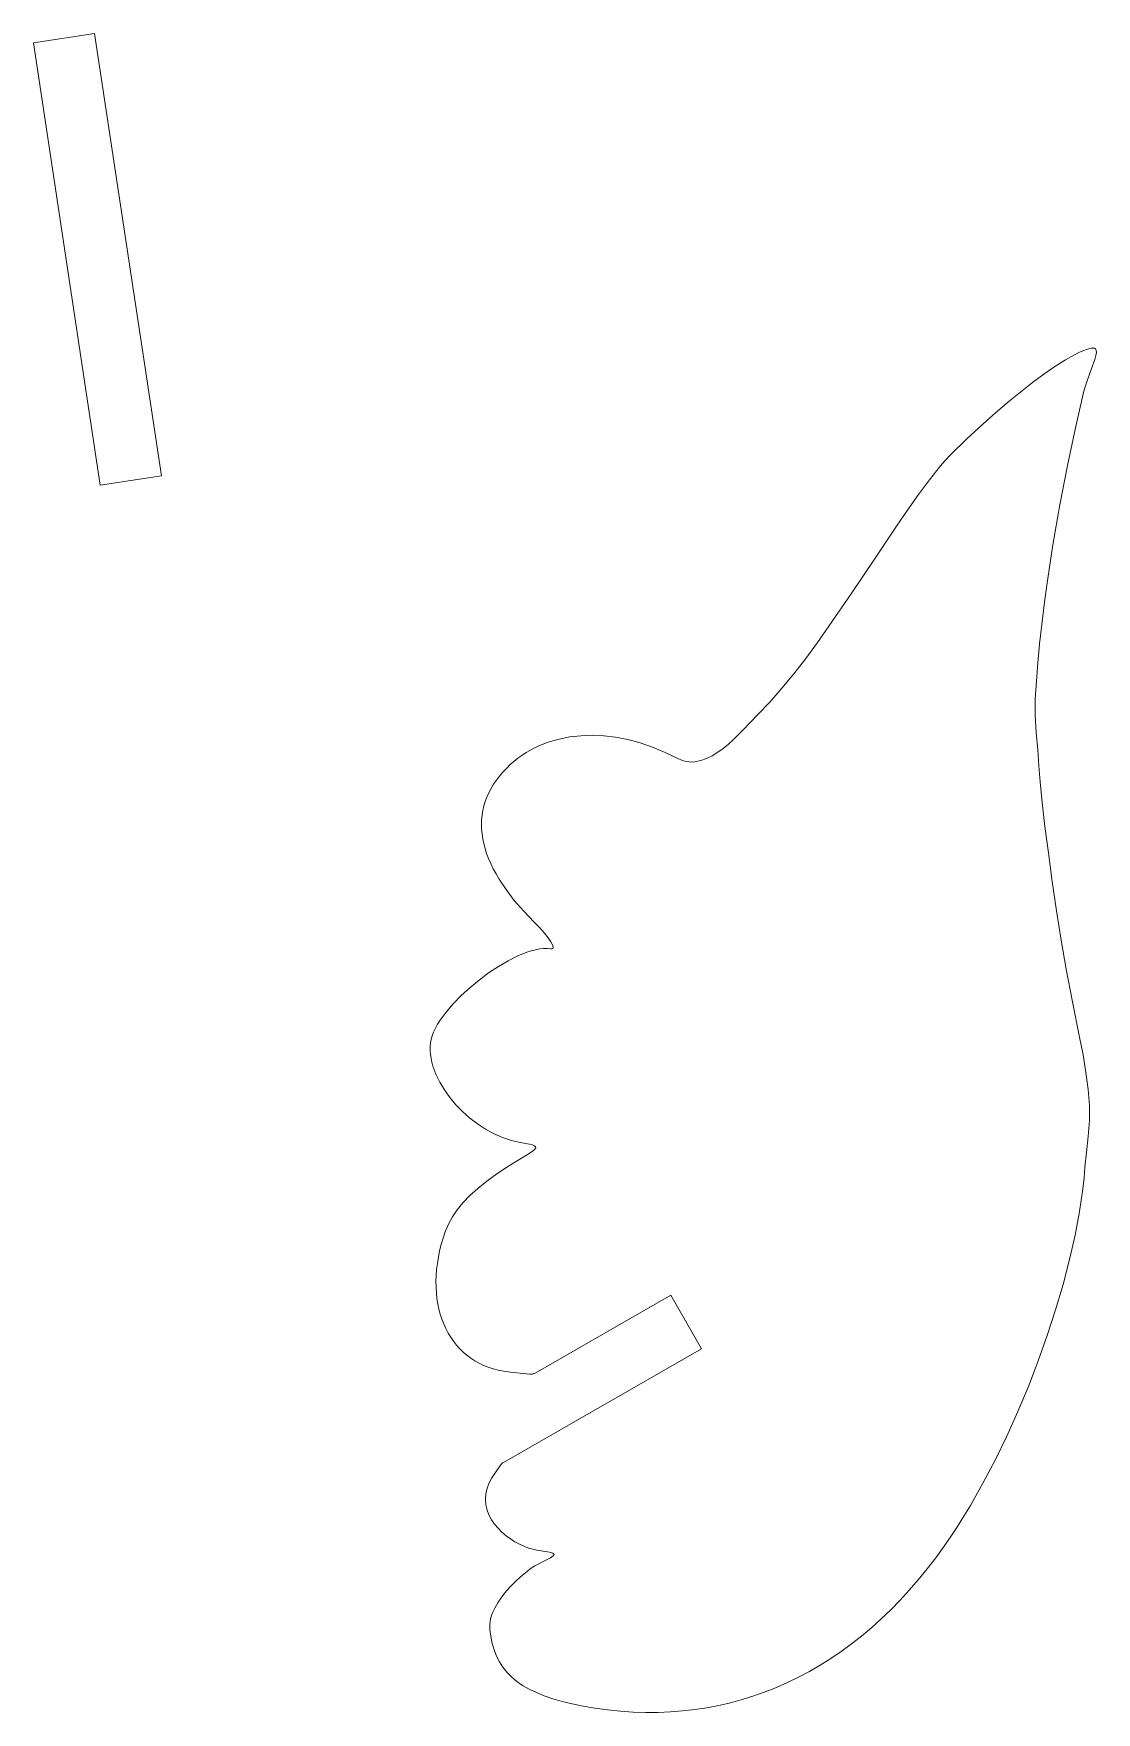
# Model space of a CAD drawing. Header units: millimetres. Extents: x -111 to 111, y -69 to 69.
# Drawn here: x -35.2 to -0.8, y -68.1 to -13.7 of the extents above; entities that cross this region are included whole.
import ezdxf

# ---------------------------------------------------------------- set-up
doc = ezdxf.new("R2010")
doc.units = ezdxf.units.MM
doc.header["$MEASUREMENT"] = 0

msp = doc.modelspace()

# ---------------------------------------------------------------- linework, layer by layer
at = {"lineweight": 5}
for points, knots in [([(-35.2067, -13.9521), (-35.2067, -13.9521), (-33.2291, -13.6537), (-33.2291, -13.6537), (-33.2291, -13.6537), (-33.2291, -13.6537), (-31.0656, -27.9882), (-31.0656, -27.9882), (-31.0656, -27.9882), (-31.0656, -27.9882), (-33.0432, -28.2866), (-33.0432, -28.2866), (-33.0432, -28.2866), (-33.0432, -28.2866), (-35.2067, -13.9521), (-35.2067, -13.9521)], [0, 0, 0, 0, 0.25, 0.25, 0.25, 0.25, 0.5, 0.5, 0.5, 0.5, 0.75, 0.75, 0.75, 0.75, 1, 1, 1, 1]), ([(-20.3539, -60.4491), (-20.3539, -60.4491), (-20.4409, -60.6156), (-20.4409, -60.6156), (-20.4409, -60.6156), (-20.4409, -60.6156), (-20.5045, -60.7881), (-20.5045, -60.7881), (-20.5045, -60.7881), (-20.5045, -60.7881), (-20.5451, -60.9686), (-20.5451, -60.9686), (-20.5451, -60.9686), (-20.5451, -60.9686), (-20.5597, -61.1507), (-20.5597, -61.1507), (-20.5597, -61.1507), (-20.5597, -61.1507), (-20.5466, -61.3263), (-20.5466, -61.3263), (-20.5466, -61.3263), (-20.5466, -61.3263), (-20.5082, -61.4948), (-20.5082, -61.4948), (-20.5082, -61.4948), (-20.5082, -61.4948), (-20.4473, -61.6556), (-20.4473, -61.6556), (-20.4473, -61.6556), (-20.4473, -61.6556), (-20.3663, -61.8083), (-20.3663, -61.8083), (-20.3663, -61.8083), (-20.3663, -61.8083), (-20.2679, -61.9523), (-20.2679, -61.9523), (-20.2679, -61.9523), (-20.2679, -61.9523), (-20.1546, -62.0871), (-20.1546, -62.0871), (-20.1546, -62.0871), (-20.1546, -62.0871), (-20.0291, -62.212), (-20.0291, -62.212), (-20.0291, -62.212), (-20.0291, -62.212), (-19.8938, -62.3267), (-19.8938, -62.3267), (-19.8938, -62.3267), (-19.8938, -62.3267), (-19.7514, -62.4304), (-19.7514, -62.4304), (-19.7514, -62.4304), (-19.7514, -62.4304), (-19.6045, -62.5228), (-19.6045, -62.5228), (-19.6045, -62.5228), (-19.6045, -62.5228), (-19.4556, -62.6032), (-19.4556, -62.6032), (-19.4556, -62.6032), (-19.4556, -62.6032), (-19.3073, -62.6711), (-19.3073, -62.6711), (-19.3073, -62.6711), (-19.3073, -62.6711), (-19.1622, -62.726), (-19.1622, -62.726), (-19.1622, -62.726), (-19.1622, -62.726), (-19.0229, -62.7674), (-19.0229, -62.7674), (-19.0229, -62.7674), (-19.0229, -62.7674), (-18.8919, -62.7946), (-18.8919, -62.7946), (-18.8919, -62.7946), (-18.8919, -62.7946), (-18.4838, -62.8658), (-18.4838, -62.8658), (-18.4838, -62.8658), (-18.4838, -62.8658), (-18.3793, -62.8979), (-18.3793, -62.8979), (-18.3793, -62.8979), (-18.3793, -62.8979), (-18.3515, -62.9152), (-18.3515, -62.9152), (-18.3515, -62.9152), (-18.3515, -62.9152), (-18.3399, -62.9343), (-18.3399, -62.9343), (-18.3399, -62.9343), (-18.3399, -62.9343), (-18.3443, -62.9558), (-18.3443, -62.9558), (-18.3443, -62.9558), (-18.3443, -62.9558), (-18.3647, -62.9802), (-18.3647, -62.9802), (-18.3647, -62.9802), (-18.3647, -62.9802), (-18.4528, -63.0406), (-18.4528, -63.0406), (-18.4528, -63.0406), (-18.4528, -63.0406), (-18.6034, -63.1204), (-18.6034, -63.1204), (-18.6034, -63.1204), (-18.6034, -63.1204), (-18.8155, -63.2248), (-18.8155, -63.2248), (-18.8155, -63.2248), (-18.8155, -63.2248), (-18.9564, -63.303), (-18.9564, -63.303), (-18.9564, -63.303), (-18.9564, -63.303), (-19.1091, -63.4049), (-19.1091, -63.4049), (-19.1091, -63.4049), (-19.1091, -63.4049), (-19.2686, -63.5259), (-19.2686, -63.5259), (-19.2686, -63.5259), (-19.2686, -63.5259), (-19.4302, -63.662), (-19.4302, -63.662), (-19.4302, -63.662), (-19.4302, -63.662), (-19.5889, -63.8087), (-19.5889, -63.8087), (-19.5889, -63.8087), (-19.5889, -63.8087), (-19.74, -63.9618), (-19.74, -63.9618), (-19.74, -63.9618), (-19.74, -63.9618), (-19.8785, -64.117), (-19.8785, -64.117), (-19.8785, -64.117), (-19.8785, -64.117), (-19.9996, -64.2701), (-19.9996, -64.2701), (-19.9996, -64.2701), (-19.9996, -64.2701), (-20.1483, -64.482), (-20.1483, -64.482), (-20.1483, -64.482), (-20.1483, -64.482), (-20.2629, -64.6714), (-20.2629, -64.6714), (-20.2629, -64.6714), (-20.2629, -64.6714), (-20.3453, -64.8468), (-20.3453, -64.8468), (-20.3453, -64.8468), (-20.3453, -64.8468), (-20.3972, -65.0169), (-20.3972, -65.0169), (-20.3972, -65.0169), (-20.3972, -65.0169), (-20.4208, -65.1906), (-20.4208, -65.1906), (-20.4208, -65.1906), (-20.4208, -65.1906), (-20.4178, -65.3765), (-20.4178, -65.3765), (-20.4178, -65.3765), (-20.4178, -65.3765), (-20.3902, -65.5833), (-20.3902, -65.5833), (-20.3902, -65.5833), (-20.3902, -65.5833), (-20.3399, -65.8198), (-20.3399, -65.8198), (-20.3399, -65.8198), (-20.3399, -65.8198), (-20.2797, -66.0309), (-20.2797, -66.0309), (-20.2797, -66.0309), (-20.2797, -66.0309), (-20.2028, -66.2294), (-20.2028, -66.2294), (-20.2028, -66.2294), (-20.2028, -66.2294), (-20.1087, -66.4156), (-20.1087, -66.4156), (-20.1087, -66.4156), (-20.1087, -66.4156), (-19.9966, -66.5901), (-19.9966, -66.5901), (-19.9966, -66.5901), (-19.9966, -66.5901), (-19.866, -66.7531), (-19.866, -66.7531), (-19.866, -66.7531), (-19.866, -66.7531), (-19.7162, -66.9051), (-19.7162, -66.9051), (-19.7162, -66.9051), (-19.7162, -66.9051), (-19.5466, -67.0465), (-19.5466, -67.0465), (-19.5466, -67.0465), (-19.5466, -67.0465), (-19.3564, -67.1777), (-19.3564, -67.1777), (-19.3564, -67.1777), (-19.3564, -67.1777), (-19.1451, -67.2992), (-19.1451, -67.2992), (-19.1451, -67.2992), (-19.1451, -67.2992), (-18.9119, -67.4114), (-18.9119, -67.4114), (-18.9119, -67.4114), (-18.9119, -67.4114), (-18.6562, -67.5145), (-18.6562, -67.5145), (-18.6562, -67.5145), (-18.6562, -67.5145), (-18.3774, -67.6092), (-18.3774, -67.6092), (-18.3774, -67.6092), (-18.3774, -67.6092), (-18.0749, -67.6957), (-18.0749, -67.6957), (-18.0749, -67.6957), (-18.0749, -67.6957), (-17.7479, -67.7746), (-17.7479, -67.7746), (-17.7479, -67.7746), (-17.7479, -67.7746), (-17.3958, -67.8461), (-17.3958, -67.8461), (-17.3958, -67.8461), (-17.3958, -67.8461), (-17.0179, -67.9107), (-17.0179, -67.9107), (-17.0179, -67.9107), (-17.0179, -67.9107), (-16.6021, -67.9688), (-16.6021, -67.9688), (-16.6021, -67.9688), (-16.6021, -67.9688), (-16.1891, -68.0119), (-16.1891, -68.0119), (-16.1891, -68.0119), (-16.1891, -68.0119), (-15.779, -68.0402), (-15.779, -68.0402), (-15.779, -68.0402), (-15.779, -68.0402), (-15.372, -68.0538), (-15.372, -68.0538), (-15.372, -68.0538), (-15.372, -68.0538), (-14.9682, -68.0527), (-14.9682, -68.0527), (-14.9682, -68.0527), (-14.9682, -68.0527), (-14.5677, -68.0369), (-14.5677, -68.0369), (-14.5677, -68.0369), (-14.5677, -68.0369), (-14.1706, -68.0065), (-14.1706, -68.0065), (-14.1706, -68.0065), (-14.1706, -68.0065), (-13.777, -67.9616), (-13.777, -67.9616), (-13.777, -67.9616), (-13.777, -67.9616), (-13.3871, -67.9022), (-13.3871, -67.9022), (-13.3871, -67.9022), (-13.3871, -67.9022), (-13.0009, -67.8284), (-13.0009, -67.8284), (-13.0009, -67.8284), (-13.0009, -67.8284), (-12.6186, -67.7401), (-12.6186, -67.7401), (-12.6186, -67.7401), (-12.6186, -67.7401), (-12.2403, -67.6376), (-12.2403, -67.6376), (-12.2403, -67.6376), (-12.2403, -67.6376), (-11.8661, -67.5208), (-11.8661, -67.5208), (-11.8661, -67.5208), (-11.8661, -67.5208), (-11.4961, -67.3897), (-11.4961, -67.3897), (-11.4961, -67.3897), (-11.4961, -67.3897), (-11.1305, -67.2445), (-11.1305, -67.2445), (-11.1305, -67.2445), (-11.1305, -67.2445), (-10.7694, -67.0852), (-10.7694, -67.0852), (-10.7694, -67.0852), (-10.7694, -67.0852), (-10.4128, -66.9119), (-10.4128, -66.9119), (-10.4128, -66.9119), (-10.4128, -66.9119), (-10.0609, -66.7245), (-10.0609, -66.7245), (-10.0609, -66.7245), (-10.0609, -66.7245), (-9.7138, -66.5232), (-9.7138, -66.5232), (-9.7138, -66.5232), (-9.7138, -66.5232), (-9.3717, -66.308), (-9.3717, -66.308), (-9.3717, -66.308), (-9.3717, -66.308), (-9.0346, -66.0789), (-9.0346, -66.0789), (-9.0346, -66.0789), (-9.0346, -66.0789), (-8.7027, -65.8361), (-8.7027, -65.8361), (-8.7027, -65.8361), (-8.7027, -65.8361), (-8.376, -65.5795), (-8.376, -65.5795), (-8.376, -65.5795), (-8.376, -65.5795), (-8.0548, -65.3093), (-8.0548, -65.3093), (-8.0548, -65.3093), (-8.0548, -65.3093), (-7.739, -65.0255), (-7.739, -65.0255), (-7.739, -65.0255), (-7.739, -65.0255), (-7.4289, -64.728), (-7.4289, -64.728), (-7.4289, -64.728), (-7.4289, -64.728), (-7.1245, -64.4171), (-7.1245, -64.4171), (-7.1245, -64.4171), (-7.1245, -64.4171), (-6.826, -64.0927), (-6.826, -64.0927), (-6.826, -64.0927), (-6.826, -64.0927), (-6.5335, -63.7549), (-6.5335, -63.7549), (-6.5335, -63.7549), (-6.5335, -63.7549), (-6.247, -63.4037), (-6.247, -63.4037), (-6.247, -63.4037), (-6.247, -63.4037), (-5.9668, -63.0393), (-5.9668, -63.0393), (-5.9668, -63.0393), (-5.9668, -63.0393), (-5.6929, -62.6616), (-5.6929, -62.6616), (-5.6929, -62.6616), (-5.6929, -62.6616), (-5.4781, -62.3492), (-5.4781, -62.3492), (-5.4781, -62.3492), (-5.4781, -62.3492), (-5.2653, -62.0252), (-5.2653, -62.0252), (-5.2653, -62.0252), (-5.2653, -62.0252), (-5.0549, -61.6904), (-5.0549, -61.6904), (-5.0549, -61.6904), (-5.0549, -61.6904), (-4.847, -61.3453), (-4.847, -61.3453), (-4.847, -61.3453), (-4.847, -61.3453), (-4.4401, -60.6275), (-4.4401, -60.6275), (-4.4401, -60.6275), (-4.4401, -60.6275), (-4.0466, -59.8773), (-4.0466, -59.8773), (-4.0466, -59.8773), (-4.0466, -59.8773), (-3.6687, -59.1004), (-3.6687, -59.1004), (-3.6687, -59.1004), (-3.6687, -59.1004), (-3.3083, -58.3023), (-3.3083, -58.3023), (-3.3083, -58.3023), (-3.3083, -58.3023), (-2.9677, -57.4886), (-2.9677, -57.4886), (-2.9677, -57.4886), (-2.9677, -57.4886), (-2.6489, -56.665), (-2.6489, -56.665), (-2.6489, -56.665), (-2.6489, -56.665), (-2.3539, -55.8369), (-2.3539, -55.8369), (-2.3539, -55.8369), (-2.3539, -55.8369), (-2.0848, -55.0102), (-2.0848, -55.0102), (-2.0848, -55.0102), (-2.0848, -55.0102), (-1.8438, -54.1902), (-1.8438, -54.1902), (-1.8438, -54.1902), (-1.8438, -54.1902), (-1.6329, -53.3826), (-1.6329, -53.3826), (-1.6329, -53.3826), (-1.6329, -53.3826), (-1.4541, -52.5931), (-1.4541, -52.5931), (-1.4541, -52.5931), (-1.4541, -52.5931), (-1.3096, -51.8272), (-1.3096, -51.8272), (-1.3096, -51.8272), (-1.3096, -51.8272), (-1.2508, -51.4548), (-1.2508, -51.4548), (-1.2508, -51.4548), (-1.2508, -51.4548), (-1.2014, -51.0905), (-1.2014, -51.0905), (-1.2014, -51.0905), (-1.2014, -51.0905), (-1.1616, -50.7348), (-1.1616, -50.7348), (-1.1616, -50.7348), (-1.1616, -50.7348), (-1.1317, -50.3886), (-1.1317, -50.3886), (-1.1317, -50.3886), (-1.1317, -50.3886), (-1.0863, -49.9078), (-1.0863, -49.9078), (-1.0863, -49.9078), (-1.0863, -49.9078), (-1.0313, -49.3896), (-1.0313, -49.3896), (-1.0313, -49.3896), (-1.0313, -49.3896), (-0.99, -48.8713), (-0.99, -48.8713), (-0.99, -48.8713), (-0.99, -48.8713), (-0.9818, -48.6237), (-0.9818, -48.6237), (-0.9818, -48.6237), (-0.9818, -48.6237), (-0.9857, -48.3901), (-0.9857, -48.3901), (-0.9857, -48.3901), (-0.9857, -48.3901), (-1.0025, -48.1333), (-1.0025, -48.1333), (-1.0025, -48.1333), (-1.0025, -48.1333), (-1.0279, -47.8682), (-1.0279, -47.8682), (-1.0279, -47.8682), (-1.0279, -47.8682), (-1.1002, -47.3179), (-1.1002, -47.3179), (-1.1002, -47.3179), (-1.1002, -47.3179), (-1.1951, -46.7489), (-1.1951, -46.7489), (-1.1951, -46.7489), (-1.1951, -46.7489), (-1.3051, -46.1711), (-1.3051, -46.1711), (-1.3051, -46.1711), (-1.3051, -46.1711), (-1.5406, -45.0277), (-1.5406, -45.0277), (-1.5406, -45.0277), (-1.5406, -45.0277), (-1.7466, -43.9655), (-1.7466, -43.9655), (-1.7466, -43.9655), (-1.7466, -43.9655), (-1.9019, -43.0326), (-1.9019, -43.0326), (-1.9019, -43.0326), (-1.9019, -43.0326), (-2.0514, -42.077), (-2.0514, -42.077), (-2.0514, -42.077), (-2.0514, -42.077), (-2.1915, -41.1256), (-2.1915, -41.1256), (-2.1915, -41.1256), (-2.1915, -41.1256), (-2.3186, -40.2056), (-2.3186, -40.2056), (-2.3186, -40.2056), (-2.3186, -40.2056), (-2.4292, -39.344), (-2.4292, -39.344), (-2.4292, -39.344), (-2.4292, -39.344), (-2.5196, -38.5677), (-2.5196, -38.5677), (-2.5196, -38.5677), (-2.5196, -38.5677), (-2.5863, -37.9037), (-2.5863, -37.9037), (-2.5863, -37.9037), (-2.5863, -37.9037), (-2.6255, -37.3792), (-2.6255, -37.3792), (-2.6255, -37.3792), (-2.6255, -37.3792), (-2.6635, -36.859), (-2.6635, -36.859), (-2.6635, -36.859), (-2.6635, -36.859), (-2.7102, -36.2983), (-2.7102, -36.2983), (-2.7102, -36.2983), (-2.7102, -36.2983), (-2.744, -35.7376), (-2.744, -35.7376), (-2.744, -35.7376), (-2.744, -35.7376), (-2.7494, -35.4699), (-2.7494, -35.4699), (-2.7494, -35.4699), (-2.7494, -35.4699), (-2.7435, -35.2174), (-2.7435, -35.2174), (-2.7435, -35.2174), (-2.7435, -35.2174), (-2.7084, -34.6416), (-2.7084, -34.6416), (-2.7084, -34.6416), (-2.7084, -34.6416), (-2.6614, -34.0459), (-2.6614, -34.0459), (-2.6614, -34.0459), (-2.6614, -34.0459), (-2.6031, -33.4334), (-2.6031, -33.4334), (-2.6031, -33.4334), (-2.6031, -33.4334), (-2.5343, -32.8069), (-2.5343, -32.8069), (-2.5343, -32.8069), (-2.5343, -32.8069), (-2.4559, -32.1694), (-2.4559, -32.1694), (-2.4559, -32.1694), (-2.4559, -32.1694), (-2.3686, -31.524), (-2.3686, -31.524), (-2.3686, -31.524), (-2.3686, -31.524), (-2.1704, -30.2211), (-2.1704, -30.2211), (-2.1704, -30.2211), (-2.1704, -30.2211), (-1.946, -28.9219), (-1.946, -28.9219), (-1.946, -28.9219), (-1.946, -28.9219), (-1.7018, -27.6505), (-1.7018, -27.6505), (-1.7018, -27.6505), (-1.7018, -27.6505), (-1.4438, -26.4305), (-1.4438, -26.4305), (-1.4438, -26.4305), (-1.4438, -26.4305), (-1.1785, -25.2857), (-1.1785, -25.2857), (-1.1785, -25.2857), (-1.1785, -25.2857), (-1.1283, -25.1038), (-1.1283, -25.1038), (-1.1283, -25.1038), (-1.1283, -25.1038), (-1.0658, -24.9101), (-1.0658, -24.9101), (-1.0658, -24.9101), (-1.0658, -24.9101), (-0.9316, -24.5413), (-0.9316, -24.5413), (-0.9316, -24.5413), (-0.9316, -24.5413), (-0.8122, -24.21), (-0.8122, -24.21), (-0.8122, -24.21), (-0.8122, -24.21), (-0.7769, -24.0843), (-0.7769, -24.0843), (-0.7769, -24.0843), (-0.7769, -24.0843), (-0.7609, -23.985), (-0.7609, -23.985), (-0.7609, -23.985), (-0.7609, -23.985), (-0.7662, -23.9122), (-0.7662, -23.9122), (-0.7662, -23.9122), (-0.7662, -23.9122), (-0.7776, -23.8857), (-0.7776, -23.8857), (-0.7776, -23.8857), (-0.7776, -23.8857), (-0.7951, -23.8657), (-0.7951, -23.8657), (-0.7951, -23.8657), (-0.7951, -23.8657), (-0.8191, -23.8523), (-0.8191, -23.8523), (-0.8191, -23.8523), (-0.8191, -23.8523), (-0.8498, -23.8455), (-0.8498, -23.8455), (-0.8498, -23.8455), (-0.8498, -23.8455), (-0.9323, -23.8514), (-0.9323, -23.8514), (-0.9323, -23.8514), (-0.9323, -23.8514), (-1.0478, -23.8803), (-1.0478, -23.8803), (-1.0478, -23.8803), (-1.0478, -23.8803), (-1.1739, -23.9237), (-1.1739, -23.9237), (-1.1739, -23.9237), (-1.1739, -23.9237), (-1.3097, -23.9808), (-1.3097, -23.9808), (-1.3097, -23.9808), (-1.3097, -23.9808), (-1.4544, -24.0505), (-1.4544, -24.0505), (-1.4544, -24.0505), (-1.4544, -24.0505), (-1.7673, -24.2248), (-1.7673, -24.2248), (-1.7673, -24.2248), (-1.7673, -24.2248), (-2.1062, -24.4397), (-2.1062, -24.4397), (-2.1062, -24.4397), (-2.1062, -24.4397), (-2.4644, -24.6882), (-2.4644, -24.6882), (-2.4644, -24.6882), (-2.4644, -24.6882), (-2.8354, -24.9634), (-2.8354, -24.9634), (-2.8354, -24.9634), (-2.8354, -24.9634), (-3.2127, -25.2585), (-3.2127, -25.2585), (-3.2127, -25.2585), (-3.2127, -25.2585), (-3.5898, -25.5664), (-3.5898, -25.5664), (-3.5898, -25.5664), (-3.5898, -25.5664), (-3.9601, -25.8803), (-3.9601, -25.8803), (-3.9601, -25.8803), (-3.9601, -25.8803), (-4.3172, -26.1932), (-4.3172, -26.1932), (-4.3172, -26.1932), (-4.3172, -26.1932), (-4.9653, -26.7886), (-4.9653, -26.7886), (-4.9653, -26.7886), (-4.9653, -26.7886), (-5.482, -27.297), (-5.482, -27.297), (-5.482, -27.297), (-5.482, -27.297), (-5.6747, -27.5013), (-5.6747, -27.5013), (-5.6747, -27.5013), (-5.6747, -27.5013), (-5.8149, -27.6631), (-5.8149, -27.6631), (-5.8149, -27.6631), (-5.8149, -27.6631), (-6.1692, -28.1151), (-6.1692, -28.1151), (-6.1692, -28.1151), (-6.1692, -28.1151), (-6.5244, -28.593), (-6.5244, -28.593), (-6.5244, -28.593), (-6.5244, -28.593), (-6.8806, -29.0927), (-6.8806, -29.0927), (-6.8806, -29.0927), (-6.8806, -29.0927), (-7.2382, -29.6102), (-7.2382, -29.6102), (-7.2382, -29.6102), (-7.2382, -29.6102), (-7.9587, -30.6822), (-7.9587, -30.6822), (-7.9587, -30.6822), (-7.9587, -30.6822), (-8.6882, -31.7766), (-8.6882, -31.7766), (-8.6882, -31.7766), (-8.6882, -31.7766), (-9.4291, -32.8607), (-9.4291, -32.8607), (-9.4291, -32.8607), (-9.4291, -32.8607), (-9.8044, -33.3888), (-9.8044, -33.3888), (-9.8044, -33.3888), (-9.8044, -33.3888), (-10.1835, -33.9022), (-10.1835, -33.9022), (-10.1835, -33.9022), (-10.1835, -33.9022), (-10.5665, -34.3967), (-10.5665, -34.3967), (-10.5665, -34.3967), (-10.5665, -34.3967), (-10.9538, -34.8684), (-10.9538, -34.8684), (-10.9538, -34.8684), (-10.9538, -34.8684), (-11.3456, -35.3132), (-11.3456, -35.3132), (-11.3456, -35.3132), (-11.3456, -35.3132), (-11.7423, -35.7269), (-11.7423, -35.7269), (-11.7423, -35.7269), (-11.7423, -35.7269), (-11.9554, -35.9498), (-11.9554, -35.9498), (-11.9554, -35.9498), (-11.9554, -35.9498), (-12.2187, -36.228), (-12.2187, -36.228), (-12.2187, -36.228), (-12.2187, -36.228), (-12.5228, -36.5275), (-12.5228, -36.5275), (-12.5228, -36.5275), (-12.5228, -36.5275), (-12.6872, -36.6746), (-12.6872, -36.6746), (-12.6872, -36.6746), (-12.6872, -36.6746), (-12.8582, -36.8142), (-12.8582, -36.8142), (-12.8582, -36.8142), (-12.8582, -36.8142), (-13.0348, -36.942), (-13.0348, -36.942), (-13.0348, -36.942), (-13.0348, -36.942), (-13.2156, -37.0538), (-13.2156, -37.0538), (-13.2156, -37.0538), (-13.2156, -37.0538), (-13.3995, -37.1453), (-13.3995, -37.1453), (-13.3995, -37.1453), (-13.3995, -37.1453), (-13.5854, -37.2122), (-13.5854, -37.2122), (-13.5854, -37.2122), (-13.5854, -37.2122), (-13.772, -37.2503), (-13.772, -37.2503), (-13.772, -37.2503), (-13.772, -37.2503), (-13.8652, -37.2571), (-13.8652, -37.2571), (-13.8652, -37.2571), (-13.8652, -37.2571), (-13.9581, -37.2552), (-13.9581, -37.2552), (-13.9581, -37.2552), (-13.9581, -37.2552), (-14.0507, -37.244), (-14.0507, -37.244), (-14.0507, -37.244), (-14.0507, -37.244), (-14.1427, -37.2228), (-14.1427, -37.2228), (-14.1427, -37.2228), (-14.1427, -37.2228), (-14.234, -37.1913), (-14.234, -37.1913), (-14.234, -37.1913), (-14.234, -37.1913), (-14.3244, -37.1488), (-14.3244, -37.1488), (-14.3244, -37.1488), (-14.3244, -37.1488), (-14.7346, -36.9457), (-14.7346, -36.9457), (-14.7346, -36.9457), (-14.7346, -36.9457), (-15.1428, -36.7755), (-15.1428, -36.7755), (-15.1428, -36.7755), (-15.1428, -36.7755), (-15.5477, -36.6374), (-15.5477, -36.6374), (-15.5477, -36.6374), (-15.5477, -36.6374), (-15.9478, -36.5308), (-15.9478, -36.5308), (-15.9478, -36.5308), (-15.9478, -36.5308), (-16.3418, -36.455), (-16.3418, -36.455), (-16.3418, -36.455), (-16.3418, -36.455), (-16.7283, -36.4093), (-16.7283, -36.4093), (-16.7283, -36.4093), (-16.7283, -36.4093), (-17.1059, -36.3929), (-17.1059, -36.3929), (-17.1059, -36.3929), (-17.1059, -36.3929), (-17.4732, -36.4052), (-17.4732, -36.4052), (-17.4732, -36.4052), (-17.4732, -36.4052), (-17.8288, -36.4455), (-17.8288, -36.4455), (-17.8288, -36.4455), (-17.8288, -36.4455), (-18.1713, -36.5131), (-18.1713, -36.5131), (-18.1713, -36.5131), (-18.1713, -36.5131), (-18.4994, -36.6073), (-18.4994, -36.6073), (-18.4994, -36.6073), (-18.4994, -36.6073), (-18.8116, -36.7274), (-18.8116, -36.7274), (-18.8116, -36.7274), (-18.8116, -36.7274), (-18.9613, -36.7969), (-18.9613, -36.7969), (-18.9613, -36.7969), (-18.9613, -36.7969), (-19.1066, -36.8726), (-19.1066, -36.8726), (-19.1066, -36.8726), (-19.1066, -36.8726), (-19.2472, -36.9545), (-19.2472, -36.9545), (-19.2472, -36.9545), (-19.2472, -36.9545), (-19.3829, -37.0424), (-19.3829, -37.0424), (-19.3829, -37.0424), (-19.3829, -37.0424), (-19.5137, -37.1362), (-19.5137, -37.1362), (-19.5137, -37.1362), (-19.5137, -37.1362), (-19.6393, -37.236), (-19.6393, -37.236), (-19.6393, -37.236), (-19.6393, -37.236), (-19.7595, -37.3414), (-19.7595, -37.3414), (-19.7595, -37.3414), (-19.7595, -37.3414), (-19.8742, -37.4526), (-19.8742, -37.4526), (-19.8742, -37.4526), (-19.8742, -37.4526), (-19.9947, -37.5814), (-19.9947, -37.5814), (-19.9947, -37.5814), (-19.9947, -37.5814), (-20.1056, -37.7122), (-20.1056, -37.7122), (-20.1056, -37.7122), (-20.1056, -37.7122), (-20.2069, -37.845), (-20.2069, -37.845), (-20.2069, -37.845), (-20.2069, -37.845), (-20.2986, -37.9798), (-20.2986, -37.9798), (-20.2986, -37.9798), (-20.2986, -37.9798), (-20.3806, -38.1165), (-20.3806, -38.1165), (-20.3806, -38.1165), (-20.3806, -38.1165), (-20.453, -38.2552), (-20.453, -38.2552), (-20.453, -38.2552), (-20.453, -38.2552), (-20.5159, -38.3958), (-20.5159, -38.3958), (-20.5159, -38.3958), (-20.5159, -38.3958), (-20.5691, -38.5383), (-20.5691, -38.5383), (-20.5691, -38.5383), (-20.5691, -38.5383), (-20.6128, -38.6826), (-20.6128, -38.6826), (-20.6128, -38.6826), (-20.6128, -38.6826), (-20.6468, -38.8288), (-20.6468, -38.8288), (-20.6468, -38.8288), (-20.6468, -38.8288), (-20.6713, -38.9767), (-20.6713, -38.9767), (-20.6713, -38.9767), (-20.6713, -38.9767), (-20.6862, -39.1264), (-20.6862, -39.1264), (-20.6862, -39.1264), (-20.6862, -39.1264), (-20.6915, -39.2779), (-20.6915, -39.2779), (-20.6915, -39.2779), (-20.6915, -39.2779), (-20.6873, -39.4311), (-20.6873, -39.4311), (-20.6873, -39.4311), (-20.6873, -39.4311), (-20.6735, -39.5859), (-20.6735, -39.5859), (-20.6735, -39.5859), (-20.6735, -39.5859), (-20.6501, -39.7424), (-20.6501, -39.7424), (-20.6501, -39.7424), (-20.6501, -39.7424), (-20.6172, -39.9006), (-20.6172, -39.9006), (-20.6172, -39.9006), (-20.6172, -39.9006), (-20.5747, -40.0603), (-20.5747, -40.0603), (-20.5747, -40.0603), (-20.5747, -40.0603), (-20.5227, -40.2216), (-20.5227, -40.2216), (-20.5227, -40.2216), (-20.5227, -40.2216), (-20.4612, -40.3845), (-20.4612, -40.3845), (-20.4612, -40.3845), (-20.4612, -40.3845), (-20.3901, -40.5489), (-20.3901, -40.5489), (-20.3901, -40.5489), (-20.3901, -40.5489), (-20.3094, -40.7148), (-20.3094, -40.7148), (-20.3094, -40.7148), (-20.3094, -40.7148), (-20.2193, -40.8822), (-20.2193, -40.8822), (-20.2193, -40.8822), (-20.2193, -40.8822), (-20.1196, -41.051), (-20.1196, -41.051), (-20.1196, -41.051), (-20.1196, -41.051), (-19.8918, -41.3928), (-19.8918, -41.3928), (-19.8918, -41.3928), (-19.8918, -41.3928), (-19.6259, -41.74), (-19.6259, -41.74), (-19.6259, -41.74), (-19.6259, -41.74), (-19.322, -42.0925), (-19.322, -42.0925), (-19.322, -42.0925), (-19.322, -42.0925), (-18.9802, -42.4499), (-18.9802, -42.4499), (-18.9802, -42.4499), (-18.9802, -42.4499), (-18.8027, -42.6337), (-18.8027, -42.6337), (-18.8027, -42.6337), (-18.8027, -42.6337), (-18.6525, -42.8027), (-18.6525, -42.8027), (-18.6525, -42.8027), (-18.6525, -42.8027), (-18.5319, -42.9534), (-18.5319, -42.9534), (-18.5319, -42.9534), (-18.5319, -42.9534), (-18.4431, -43.0823), (-18.4431, -43.0823), (-18.4431, -43.0823), (-18.4431, -43.0823), (-18.3881, -43.1858), (-18.3881, -43.1858), (-18.3881, -43.1858), (-18.3881, -43.1858), (-18.3693, -43.2605), (-18.3693, -43.2605), (-18.3693, -43.2605), (-18.3693, -43.2605), (-18.3741, -43.2859), (-18.3741, -43.2859), (-18.3741, -43.2859), (-18.3741, -43.2859), (-18.3887, -43.3027), (-18.3887, -43.3027), (-18.3887, -43.3027), (-18.3887, -43.3027), (-18.4135, -43.3106), (-18.4135, -43.3106), (-18.4135, -43.3106), (-18.4135, -43.3106), (-18.4486, -43.309), (-18.4486, -43.309), (-18.4486, -43.309), (-18.4486, -43.309), (-18.5596, -43.2985), (-18.5596, -43.2985), (-18.5596, -43.2985), (-18.5596, -43.2985), (-18.6785, -43.3005), (-18.6785, -43.3005), (-18.6785, -43.3005), (-18.6785, -43.3005), (-18.8046, -43.3145), (-18.8046, -43.3145), (-18.8046, -43.3145), (-18.8046, -43.3145), (-18.9371, -43.3397), (-18.9371, -43.3397), (-18.9371, -43.3397), (-18.9371, -43.3397), (-19.0754, -43.3758), (-19.0754, -43.3758), (-19.0754, -43.3758), (-19.0754, -43.3758), (-19.2188, -43.4221), (-19.2188, -43.4221), (-19.2188, -43.4221), (-19.2188, -43.4221), (-19.5177, -43.5432), (-19.5177, -43.5432), (-19.5177, -43.5432), (-19.5177, -43.5432), (-19.828, -43.6984), (-19.828, -43.6984), (-19.828, -43.6984), (-19.828, -43.6984), (-20.1439, -43.8831), (-20.1439, -43.8831), (-20.1439, -43.8831), (-20.1439, -43.8831), (-20.4598, -44.0929), (-20.4598, -44.0929), (-20.4598, -44.0929), (-20.4598, -44.0929), (-20.7697, -44.3233), (-20.7697, -44.3233), (-20.7697, -44.3233), (-20.7697, -44.3233), (-21.068, -44.5696), (-21.068, -44.5696), (-21.068, -44.5696), (-21.068, -44.5696), (-21.3488, -44.8275), (-21.3488, -44.8275), (-21.3488, -44.8275), (-21.3488, -44.8275), (-21.6064, -45.0922), (-21.6064, -45.0922), (-21.6064, -45.0922), (-21.6064, -45.0922), (-21.8349, -45.3594), (-21.8349, -45.3594), (-21.8349, -45.3594), (-21.8349, -45.3594), (-22.0287, -45.6245), (-22.0287, -45.6245), (-22.0287, -45.6245), (-22.0287, -45.6245), (-22.1107, -45.7548), (-22.1107, -45.7548), (-22.1107, -45.7548), (-22.1107, -45.7548), (-22.1819, -45.8829), (-22.1819, -45.8829), (-22.1819, -45.8829), (-22.1819, -45.8829), (-22.2415, -46.0082), (-22.2415, -46.0082), (-22.2415, -46.0082), (-22.2415, -46.0082), (-22.2887, -46.1302), (-22.2887, -46.1302), (-22.2887, -46.1302), (-22.2887, -46.1302), (-22.3229, -46.2482), (-22.3229, -46.2482), (-22.3229, -46.2482), (-22.3229, -46.2482), (-22.3434, -46.3617), (-22.3434, -46.3617), (-22.3434, -46.3617), (-22.3434, -46.3617), (-22.3529, -46.4828), (-22.3529, -46.4828), (-22.3529, -46.4828), (-22.3529, -46.4828), (-22.3529, -46.6061), (-22.3529, -46.6061), (-22.3529, -46.6061), (-22.3529, -46.6061), (-22.3436, -46.7311), (-22.3436, -46.7311), (-22.3436, -46.7311), (-22.3436, -46.7311), (-22.3253, -46.8575), (-22.3253, -46.8575), (-22.3253, -46.8575), (-22.3253, -46.8575), (-22.2983, -46.985), (-22.2983, -46.985), (-22.2983, -46.985), (-22.2983, -46.985), (-22.2631, -47.1133), (-22.2631, -47.1133), (-22.2631, -47.1133), (-22.2631, -47.1133), (-22.1687, -47.3706), (-22.1687, -47.3706), (-22.1687, -47.3706), (-22.1687, -47.3706), (-22.0447, -47.6268), (-22.0447, -47.6268), (-22.0447, -47.6268), (-22.0447, -47.6268), (-21.8936, -47.8791), (-21.8936, -47.8791), (-21.8936, -47.8791), (-21.8936, -47.8791), (-21.7178, -48.1247), (-21.7178, -48.1247), (-21.7178, -48.1247), (-21.7178, -48.1247), (-21.5198, -48.3608), (-21.5198, -48.3608), (-21.5198, -48.3608), (-21.5198, -48.3608), (-21.302, -48.5849), (-21.302, -48.5849), (-21.302, -48.5849), (-21.302, -48.5849), (-21.0671, -48.794), (-21.0671, -48.794), (-21.0671, -48.794), (-21.0671, -48.794), (-20.8173, -48.9855), (-20.8173, -48.9855), (-20.8173, -48.9855), (-20.8173, -48.9855), (-20.5553, -49.1566), (-20.5553, -49.1566), (-20.5553, -49.1566), (-20.5553, -49.1566), (-20.2835, -49.3045), (-20.2835, -49.3045), (-20.2835, -49.3045), (-20.2835, -49.3045), (-20.0044, -49.4266), (-20.0044, -49.4266), (-20.0044, -49.4266), (-20.0044, -49.4266), (-19.7205, -49.52), (-19.7205, -49.52), (-19.7205, -49.52), (-19.7205, -49.52), (-19.5775, -49.5551), (-19.5775, -49.5551), (-19.5775, -49.5551), (-19.5775, -49.5551), (-19.4342, -49.5821), (-19.4342, -49.5821), (-19.4342, -49.5821), (-19.4342, -49.5821), (-19.1355, -49.6376), (-19.1355, -49.6376), (-19.1355, -49.6376), (-19.1355, -49.6376), (-19.0378, -49.6649), (-19.0378, -49.6649), (-19.0378, -49.6649), (-19.0378, -49.6649), (-18.9725, -49.6936), (-18.9725, -49.6936), (-18.9725, -49.6936), (-18.9725, -49.6936), (-18.9382, -49.7248), (-18.9382, -49.7248), (-18.9382, -49.7248), (-18.9382, -49.7248), (-18.9335, -49.76), (-18.9335, -49.76), (-18.9335, -49.76), (-18.9335, -49.76), (-18.9569, -49.8002), (-18.9569, -49.8002), (-18.9569, -49.8002), (-18.9569, -49.8002), (-19.0069, -49.8468), (-19.0069, -49.8468), (-19.0069, -49.8468), (-19.0069, -49.8468), (-19.1811, -49.9643), (-19.1811, -49.9643), (-19.1811, -49.9643), (-19.1811, -49.9643), (-19.4444, -50.1223), (-19.4444, -50.1223), (-19.4444, -50.1223), (-19.4444, -50.1223), (-19.7854, -50.331), (-19.7854, -50.331), (-19.7854, -50.331), (-19.7854, -50.331), (-20.1922, -50.6004), (-20.1922, -50.6004), (-20.1922, -50.6004), (-20.1922, -50.6004), (-20.5191, -50.8382), (-20.5191, -50.8382), (-20.5191, -50.8382), (-20.5191, -50.8382), (-20.8094, -51.0718), (-20.8094, -51.0718), (-20.8094, -51.0718), (-20.8094, -51.0718), (-21.0646, -51.303), (-21.0646, -51.303), (-21.0646, -51.303), (-21.0646, -51.303), (-21.286, -51.5333), (-21.286, -51.5333), (-21.286, -51.5333), (-21.286, -51.5333), (-21.4753, -51.7644), (-21.4753, -51.7644), (-21.4753, -51.7644), (-21.4753, -51.7644), (-21.6337, -51.9978), (-21.6337, -51.9978), (-21.6337, -51.9978), (-21.6337, -51.9978), (-21.7628, -52.2353), (-21.7628, -52.2353), (-21.7628, -52.2353), (-21.7628, -52.2353), (-21.8639, -52.4785), (-21.8639, -52.4785), (-21.8639, -52.4785), (-21.8639, -52.4785), (-21.9339, -52.6877), (-21.9339, -52.6877), (-21.9339, -52.6877), (-21.9339, -52.6877), (-21.9944, -52.8951), (-21.9944, -52.8951), (-21.9944, -52.8951), (-21.9944, -52.8951), (-22.0457, -53.1005), (-22.0457, -53.1005), (-22.0457, -53.1005), (-22.0457, -53.1005), (-22.0877, -53.3036), (-22.0877, -53.3036), (-22.0877, -53.3036), (-22.0877, -53.3036), (-22.1206, -53.5042), (-22.1206, -53.5042), (-22.1206, -53.5042), (-22.1206, -53.5042), (-22.1446, -53.702), (-22.1446, -53.702), (-22.1446, -53.702), (-22.1446, -53.702), (-22.1597, -53.8967), (-22.1597, -53.8967), (-22.1597, -53.8967), (-22.1597, -53.8967), (-22.166, -54.088), (-22.166, -54.088), (-22.166, -54.088), (-22.166, -54.088), (-22.1637, -54.2758), (-22.1637, -54.2758), (-22.1637, -54.2758), (-22.1637, -54.2758), (-22.1528, -54.4597), (-22.1528, -54.4597), (-22.1528, -54.4597), (-22.1528, -54.4597), (-22.1335, -54.6395), (-22.1335, -54.6395), (-22.1335, -54.6395), (-22.1335, -54.6395), (-22.1059, -54.8149), (-22.1059, -54.8149), (-22.1059, -54.8149), (-22.1059, -54.8149), (-22.07, -54.9856), (-22.07, -54.9856), (-22.07, -54.9856), (-22.07, -54.9856), (-22.0261, -55.1515), (-22.0261, -55.1515), (-22.0261, -55.1515), (-22.0261, -55.1515), (-21.9742, -55.3121), (-21.9742, -55.3121), (-21.9742, -55.3121), (-21.9742, -55.3121), (-21.9144, -55.4674), (-21.9144, -55.4674), (-21.9144, -55.4674), (-21.9144, -55.4674), (-21.8468, -55.6169), (-21.8468, -55.6169), (-21.8468, -55.6169), (-21.8468, -55.6169), (-21.7716, -55.7605), (-21.7716, -55.7605), (-21.7716, -55.7605), (-21.7716, -55.7605), (-21.6888, -55.8978), (-21.6888, -55.8978), (-21.6888, -55.8978), (-21.6888, -55.8978), (-21.5985, -56.0287), (-21.5985, -56.0287), (-21.5985, -56.0287), (-21.5985, -56.0287), (-21.501, -56.1528), (-21.501, -56.1528), (-21.501, -56.1528), (-21.501, -56.1528), (-21.3962, -56.2699), (-21.3962, -56.2699), (-21.3962, -56.2699), (-21.3962, -56.2699), (-21.2843, -56.3797), (-21.2843, -56.3797), (-21.2843, -56.3797), (-21.2843, -56.3797), (-21.1654, -56.4819), (-21.1654, -56.4819), (-21.1654, -56.4819), (-21.1654, -56.4819), (-21.0396, -56.5764), (-21.0396, -56.5764), (-21.0396, -56.5764), (-21.0396, -56.5764), (-20.907, -56.6628), (-20.907, -56.6628), (-20.907, -56.6628), (-20.907, -56.6628), (-20.7677, -56.7409), (-20.7677, -56.7409), (-20.7677, -56.7409), (-20.7677, -56.7409), (-20.6219, -56.8104), (-20.6219, -56.8104), (-20.6219, -56.8104), (-20.6219, -56.8104), (-20.4697, -56.871), (-20.4697, -56.871), (-20.4697, -56.871), (-20.4697, -56.871), (-20.3111, -56.9225), (-20.3111, -56.9225), (-20.3111, -56.9225), (-20.3111, -56.9225), (-20.1462, -56.9647), (-20.1462, -56.9647), (-20.1462, -56.9647), (-20.1462, -56.9647), (-19.9752, -56.9972), (-19.9752, -56.9972), (-19.9752, -56.9972), (-19.9752, -56.9972), (-19.7469, -57.0298), (-19.7469, -57.0298), (-19.7469, -57.0298), (-19.7469, -57.0298), (-19.1282, -57.0945), (-19.1282, -57.0945), (-19.1282, -57.0945), (-19.0656, -57.1011), (-19.0025, -57.0877), (-18.9478, -57.0564), (-18.9478, -57.0564), (-18.9478, -57.0564), (-14.5507, -54.5352), (-14.5507, -54.5352), (-14.5507, -54.5352), (-14.5507, -54.5352), (-13.5559, -56.2702), (-13.5559, -56.2702), (-13.5559, -56.2702), (-13.5559, -56.2702), (-19.9781, -59.9526), (-19.9781, -59.9526), (-19.9781, -59.9526), (-20.0174, -59.9751), (-20.051, -60.0062), (-20.0766, -60.0435), (-20.0766, -60.0435), (-20.0766, -60.0435), (-20.3539, -60.4491), (-20.3539, -60.4491)], [0, 0, 0, 0, 0.0027473, 0.0027473, 0.0027473, 0.0027473, 0.0054945, 0.0054945, 0.0054945, 0.0054945, 0.0082418, 0.0082418, 0.0082418, 0.0082418, 0.010989, 0.010989, 0.010989, 0.010989, 0.0137363, 0.0137363, 0.0137363, 0.0137363, 0.0164835, 0.0164835, 0.0164835, 0.0164835, 0.0192308, 0.0192308, 0.0192308, 0.0192308, 0.021978, 0.021978, 0.021978, 0.021978, 0.0247253, 0.0247253, 0.0247253, 0.0247253, 0.0274725, 0.0274725, 0.0274725, 0.0274725, 0.0302198, 0.0302198, 0.0302198, 0.0302198, 0.032967, 0.032967, 0.032967, 0.032967, 0.0357143, 0.0357143, 0.0357143, 0.0357143, 0.0384615, 0.0384615, 0.0384615, 0.0384615, 0.0412088, 0.0412088, 0.0412088, 0.0412088, 0.043956, 0.043956, 0.043956, 0.043956, 0.0467033, 0.0467033, 0.0467033, 0.0467033, 0.0494505, 0.0494505, 0.0494505, 0.0494505, 0.0521978, 0.0521978, 0.0521978, 0.0521978, 0.0549451, 0.0549451, 0.0549451, 0.0549451, 0.0576923, 0.0576923, 0.0576923, 0.0576923, 0.0604396, 0.0604396, 0.0604396, 0.0604396, 0.0631868, 0.0631868, 0.0631868, 0.0631868, 0.0659341, 0.0659341, 0.0659341, 0.0659341, 0.0686813, 0.0686813, 0.0686813, 0.0686813, 0.0714286, 0.0714286, 0.0714286, 0.0714286, 0.0741758, 0.0741758, 0.0741758, 0.0741758, 0.0769231, 0.0769231, 0.0769231, 0.0769231, 0.0796703, 0.0796703, 0.0796703, 0.0796703, 0.0824176, 0.0824176, 0.0824176, 0.0824176, 0.0851648, 0.0851648, 0.0851648, 0.0851648, 0.0879121, 0.0879121, 0.0879121, 0.0879121, 0.0906593, 0.0906593, 0.0906593, 0.0906593, 0.0934066, 0.0934066, 0.0934066, 0.0934066, 0.0961538, 0.0961538, 0.0961538, 0.0961538, 0.0989011, 0.0989011, 0.0989011, 0.0989011, 0.1016484, 0.1016484, 0.1016484, 0.1016484, 0.1043956, 0.1043956, 0.1043956, 0.1043956, 0.1071429, 0.1071429, 0.1071429, 0.1071429, 0.1098901, 0.1098901, 0.1098901, 0.1098901, 0.1126374, 0.1126374, 0.1126374, 0.1126374, 0.1153846, 0.1153846, 0.1153846, 0.1153846, 0.1181319, 0.1181319, 0.1181319, 0.1181319, 0.1208791, 0.1208791, 0.1208791, 0.1208791, 0.1236264, 0.1236264, 0.1236264, 0.1236264, 0.1263736, 0.1263736, 0.1263736, 0.1263736, 0.1291209, 0.1291209, 0.1291209, 0.1291209, 0.1318681, 0.1318681, 0.1318681, 0.1318681, 0.1346154, 0.1346154, 0.1346154, 0.1346154, 0.1373626, 0.1373626, 0.1373626, 0.1373626, 0.1401099, 0.1401099, 0.1401099, 0.1401099, 0.1428571, 0.1428571, 0.1428571, 0.1428571, 0.1456044, 0.1456044, 0.1456044, 0.1456044, 0.1483516, 0.1483516, 0.1483516, 0.1483516, 0.1510989, 0.1510989, 0.1510989, 0.1510989, 0.1538462, 0.1538462, 0.1538462, 0.1538462, 0.1565934, 0.1565934, 0.1565934, 0.1565934, 0.1593407, 0.1593407, 0.1593407, 0.1593407, 0.1620879, 0.1620879, 0.1620879, 0.1620879, 0.1648352, 0.1648352, 0.1648352, 0.1648352, 0.1675824, 0.1675824, 0.1675824, 0.1675824, 0.1703297, 0.1703297, 0.1703297, 0.1703297, 0.1730769, 0.1730769, 0.1730769, 0.1730769, 0.1758242, 0.1758242, 0.1758242, 0.1758242, 0.1785714, 0.1785714, 0.1785714, 0.1785714, 0.1813187, 0.1813187, 0.1813187, 0.1813187, 0.1840659, 0.1840659, 0.1840659, 0.1840659, 0.1868132, 0.1868132, 0.1868132, 0.1868132, 0.1895604, 0.1895604, 0.1895604, 0.1895604, 0.1923077, 0.1923077, 0.1923077, 0.1923077, 0.1950549, 0.1950549, 0.1950549, 0.1950549, 0.1978022, 0.1978022, 0.1978022, 0.1978022, 0.2005495, 0.2005495, 0.2005495, 0.2005495, 0.2032967, 0.2032967, 0.2032967, 0.2032967, 0.206044, 0.206044, 0.206044, 0.206044, 0.2087912, 0.2087912, 0.2087912, 0.2087912, 0.2115385, 0.2115385, 0.2115385, 0.2115385, 0.2142857, 0.2142857, 0.2142857, 0.2142857, 0.217033, 0.217033, 0.217033, 0.217033, 0.2197802, 0.2197802, 0.2197802, 0.2197802, 0.2225275, 0.2225275, 0.2225275, 0.2225275, 0.2252747, 0.2252747, 0.2252747, 0.2252747, 0.228022, 0.228022, 0.228022, 0.228022, 0.2307692, 0.2307692, 0.2307692, 0.2307692, 0.2335165, 0.2335165, 0.2335165, 0.2335165, 0.2362637, 0.2362637, 0.2362637, 0.2362637, 0.239011, 0.239011, 0.239011, 0.239011, 0.2417582, 0.2417582, 0.2417582, 0.2417582, 0.2445055, 0.2445055, 0.2445055, 0.2445055, 0.2472527, 0.2472527, 0.2472527, 0.2472527, 0.25, 0.25, 0.25, 0.25, 0.2527473, 0.2527473, 0.2527473, 0.2527473, 0.2554945, 0.2554945, 0.2554945, 0.2554945, 0.2582418, 0.2582418, 0.2582418, 0.2582418, 0.260989, 0.260989, 0.260989, 0.260989, 0.2637363, 0.2637363, 0.2637363, 0.2637363, 0.2664835, 0.2664835, 0.2664835, 0.2664835, 0.2692308, 0.2692308, 0.2692308, 0.2692308, 0.271978, 0.271978, 0.271978, 0.271978, 0.2747253, 0.2747253, 0.2747253, 0.2747253, 0.2774725, 0.2774725, 0.2774725, 0.2774725, 0.2802198, 0.2802198, 0.2802198, 0.2802198, 0.282967, 0.282967, 0.282967, 0.282967, 0.2857143, 0.2857143, 0.2857143, 0.2857143, 0.2884615, 0.2884615, 0.2884615, 0.2884615, 0.2912088, 0.2912088, 0.2912088, 0.2912088, 0.293956, 0.293956, 0.293956, 0.293956, 0.2967033, 0.2967033, 0.2967033, 0.2967033, 0.2994505, 0.2994505, 0.2994505, 0.2994505, 0.3021978, 0.3021978, 0.3021978, 0.3021978, 0.3049451, 0.3049451, 0.3049451, 0.3049451, 0.3076923, 0.3076923, 0.3076923, 0.3076923, 0.3104396, 0.3104396, 0.3104396, 0.3104396, 0.3131868, 0.3131868, 0.3131868, 0.3131868, 0.3159341, 0.3159341, 0.3159341, 0.3159341, 0.3186813, 0.3186813, 0.3186813, 0.3186813, 0.3214286, 0.3214286, 0.3214286, 0.3214286, 0.3241758, 0.3241758, 0.3241758, 0.3241758, 0.3269231, 0.3269231, 0.3269231, 0.3269231, 0.3296703, 0.3296703, 0.3296703, 0.3296703, 0.3324176, 0.3324176, 0.3324176, 0.3324176, 0.3351648, 0.3351648, 0.3351648, 0.3351648, 0.3379121, 0.3379121, 0.3379121, 0.3379121, 0.3406593, 0.3406593, 0.3406593, 0.3406593, 0.3434066, 0.3434066, 0.3434066, 0.3434066, 0.3461538, 0.3461538, 0.3461538, 0.3461538, 0.3489011, 0.3489011, 0.3489011, 0.3489011, 0.3516484, 0.3516484, 0.3516484, 0.3516484, 0.3543956, 0.3543956, 0.3543956, 0.3543956, 0.3571429, 0.3571429, 0.3571429, 0.3571429, 0.3598901, 0.3598901, 0.3598901, 0.3598901, 0.3626374, 0.3626374, 0.3626374, 0.3626374, 0.3653846, 0.3653846, 0.3653846, 0.3653846, 0.3681319, 0.3681319, 0.3681319, 0.3681319, 0.3708791, 0.3708791, 0.3708791, 0.3708791, 0.3736264, 0.3736264, 0.3736264, 0.3736264, 0.3763736, 0.3763736, 0.3763736, 0.3763736, 0.3791209, 0.3791209, 0.3791209, 0.3791209, 0.3818681, 0.3818681, 0.3818681, 0.3818681, 0.3846154, 0.3846154, 0.3846154, 0.3846154, 0.3873626, 0.3873626, 0.3873626, 0.3873626, 0.3901099, 0.3901099, 0.3901099, 0.3901099, 0.3928571, 0.3928571, 0.3928571, 0.3928571, 0.3956044, 0.3956044, 0.3956044, 0.3956044, 0.3983516, 0.3983516, 0.3983516, 0.3983516, 0.4010989, 0.4010989, 0.4010989, 0.4010989, 0.4038462, 0.4038462, 0.4038462, 0.4038462, 0.4065934, 0.4065934, 0.4065934, 0.4065934, 0.4093407, 0.4093407, 0.4093407, 0.4093407, 0.4120879, 0.4120879, 0.4120879, 0.4120879, 0.4148352, 0.4148352, 0.4148352, 0.4148352, 0.4175824, 0.4175824, 0.4175824, 0.4175824, 0.4203297, 0.4203297, 0.4203297, 0.4203297, 0.4230769, 0.4230769, 0.4230769, 0.4230769, 0.4258242, 0.4258242, 0.4258242, 0.4258242, 0.4285714, 0.4285714, 0.4285714, 0.4285714, 0.4313187, 0.4313187, 0.4313187, 0.4313187, 0.4340659, 0.4340659, 0.4340659, 0.4340659, 0.4368132, 0.4368132, 0.4368132, 0.4368132, 0.4395604, 0.4395604, 0.4395604, 0.4395604, 0.4423077, 0.4423077, 0.4423077, 0.4423077, 0.4450549, 0.4450549, 0.4450549, 0.4450549, 0.4478022, 0.4478022, 0.4478022, 0.4478022, 0.4505495, 0.4505495, 0.4505495, 0.4505495, 0.4532967, 0.4532967, 0.4532967, 0.4532967, 0.456044, 0.456044, 0.456044, 0.456044, 0.4587912, 0.4587912, 0.4587912, 0.4587912, 0.4615385, 0.4615385, 0.4615385, 0.4615385, 0.4642857, 0.4642857, 0.4642857, 0.4642857, 0.467033, 0.467033, 0.467033, 0.467033, 0.4697802, 0.4697802, 0.4697802, 0.4697802, 0.4725275, 0.4725275, 0.4725275, 0.4725275, 0.4752747, 0.4752747, 0.4752747, 0.4752747, 0.478022, 0.478022, 0.478022, 0.478022, 0.4807692, 0.4807692, 0.4807692, 0.4807692, 0.4835165, 0.4835165, 0.4835165, 0.4835165, 0.4862637, 0.4862637, 0.4862637, 0.4862637, 0.489011, 0.489011, 0.489011, 0.489011, 0.4917582, 0.4917582, 0.4917582, 0.4917582, 0.4945055, 0.4945055, 0.4945055, 0.4945055, 0.4972527, 0.4972527, 0.4972527, 0.4972527, 0.5, 0.5, 0.5, 0.5, 0.5027473, 0.5027473, 0.5027473, 0.5027473, 0.5054945, 0.5054945, 0.5054945, 0.5054945, 0.5082418, 0.5082418, 0.5082418, 0.5082418, 0.510989, 0.510989, 0.510989, 0.510989, 0.5137363, 0.5137363, 0.5137363, 0.5137363, 0.5164835, 0.5164835, 0.5164835, 0.5164835, 0.5192308, 0.5192308, 0.5192308, 0.5192308, 0.521978, 0.521978, 0.521978, 0.521978, 0.5247253, 0.5247253, 0.5247253, 0.5247253, 0.5274725, 0.5274725, 0.5274725, 0.5274725, 0.5302198, 0.5302198, 0.5302198, 0.5302198, 0.532967, 0.532967, 0.532967, 0.532967, 0.5357143, 0.5357143, 0.5357143, 0.5357143, 0.5384615, 0.5384615, 0.5384615, 0.5384615, 0.5412088, 0.5412088, 0.5412088, 0.5412088, 0.543956, 0.543956, 0.543956, 0.543956, 0.5467033, 0.5467033, 0.5467033, 0.5467033, 0.5494505, 0.5494505, 0.5494505, 0.5494505, 0.5521978, 0.5521978, 0.5521978, 0.5521978, 0.5549451, 0.5549451, 0.5549451, 0.5549451, 0.5576923, 0.5576923, 0.5576923, 0.5576923, 0.5604396, 0.5604396, 0.5604396, 0.5604396, 0.5631868, 0.5631868, 0.5631868, 0.5631868, 0.5659341, 0.5659341, 0.5659341, 0.5659341, 0.5686813, 0.5686813, 0.5686813, 0.5686813, 0.5714286, 0.5714286, 0.5714286, 0.5714286, 0.5741758, 0.5741758, 0.5741758, 0.5741758, 0.5769231, 0.5769231, 0.5769231, 0.5769231, 0.5796703, 0.5796703, 0.5796703, 0.5796703, 0.5824176, 0.5824176, 0.5824176, 0.5824176, 0.5851648, 0.5851648, 0.5851648, 0.5851648, 0.5879121, 0.5879121, 0.5879121, 0.5879121, 0.5906593, 0.5906593, 0.5906593, 0.5906593, 0.5934066, 0.5934066, 0.5934066, 0.5934066, 0.5961538, 0.5961538, 0.5961538, 0.5961538, 0.5989011, 0.5989011, 0.5989011, 0.5989011, 0.6016484, 0.6016484, 0.6016484, 0.6016484, 0.6043956, 0.6043956, 0.6043956, 0.6043956, 0.6071429, 0.6071429, 0.6071429, 0.6071429, 0.6098901, 0.6098901, 0.6098901, 0.6098901, 0.6126374, 0.6126374, 0.6126374, 0.6126374, 0.6153846, 0.6153846, 0.6153846, 0.6153846, 0.6181319, 0.6181319, 0.6181319, 0.6181319, 0.6208791, 0.6208791, 0.6208791, 0.6208791, 0.6236264, 0.6236264, 0.6236264, 0.6236264, 0.6263736, 0.6263736, 0.6263736, 0.6263736, 0.6291209, 0.6291209, 0.6291209, 0.6291209, 0.6318681, 0.6318681, 0.6318681, 0.6318681, 0.6346154, 0.6346154, 0.6346154, 0.6346154, 0.6373626, 0.6373626, 0.6373626, 0.6373626, 0.6401099, 0.6401099, 0.6401099, 0.6401099, 0.6428571, 0.6428571, 0.6428571, 0.6428571, 0.6456044, 0.6456044, 0.6456044, 0.6456044, 0.6483516, 0.6483516, 0.6483516, 0.6483516, 0.6510989, 0.6510989, 0.6510989, 0.6510989, 0.6538462, 0.6538462, 0.6538462, 0.6538462, 0.6565934, 0.6565934, 0.6565934, 0.6565934, 0.6593407, 0.6593407, 0.6593407, 0.6593407, 0.6620879, 0.6620879, 0.6620879, 0.6620879, 0.6648352, 0.6648352, 0.6648352, 0.6648352, 0.6675824, 0.6675824, 0.6675824, 0.6675824, 0.6703297, 0.6703297, 0.6703297, 0.6703297, 0.6730769, 0.6730769, 0.6730769, 0.6730769, 0.6758242, 0.6758242, 0.6758242, 0.6758242, 0.6785714, 0.6785714, 0.6785714, 0.6785714, 0.6813187, 0.6813187, 0.6813187, 0.6813187, 0.6840659, 0.6840659, 0.6840659, 0.6840659, 0.6868132, 0.6868132, 0.6868132, 0.6868132, 0.6895604, 0.6895604, 0.6895604, 0.6895604, 0.6923077, 0.6923077, 0.6923077, 0.6923077, 0.6950549, 0.6950549, 0.6950549, 0.6950549, 0.6978022, 0.6978022, 0.6978022, 0.6978022, 0.7005495, 0.7005495, 0.7005495, 0.7005495, 0.7032967, 0.7032967, 0.7032967, 0.7032967, 0.706044, 0.706044, 0.706044, 0.706044, 0.7087912, 0.7087912, 0.7087912, 0.7087912, 0.7115385, 0.7115385, 0.7115385, 0.7115385, 0.7142857, 0.7142857, 0.7142857, 0.7142857, 0.717033, 0.717033, 0.717033, 0.717033, 0.7197802, 0.7197802, 0.7197802, 0.7197802, 0.7225275, 0.7225275, 0.7225275, 0.7225275, 0.7252747, 0.7252747, 0.7252747, 0.7252747, 0.728022, 0.728022, 0.728022, 0.728022, 0.7307692, 0.7307692, 0.7307692, 0.7307692, 0.7335165, 0.7335165, 0.7335165, 0.7335165, 0.7362637, 0.7362637, 0.7362637, 0.7362637, 0.739011, 0.739011, 0.739011, 0.739011, 0.7417582, 0.7417582, 0.7417582, 0.7417582, 0.7445055, 0.7445055, 0.7445055, 0.7445055, 0.7472527, 0.7472527, 0.7472527, 0.7472527, 0.75, 0.75, 0.75, 0.75, 0.7527473, 0.7527473, 0.7527473, 0.7527473, 0.7554945, 0.7554945, 0.7554945, 0.7554945, 0.7582418, 0.7582418, 0.7582418, 0.7582418, 0.760989, 0.760989, 0.760989, 0.760989, 0.7637363, 0.7637363, 0.7637363, 0.7637363, 0.7664835, 0.7664835, 0.7664835, 0.7664835, 0.7692308, 0.7692308, 0.7692308, 0.7692308, 0.771978, 0.771978, 0.771978, 0.771978, 0.7747253, 0.7747253, 0.7747253, 0.7747253, 0.7774725, 0.7774725, 0.7774725, 0.7774725, 0.7802198, 0.7802198, 0.7802198, 0.7802198, 0.782967, 0.782967, 0.782967, 0.782967, 0.7857143, 0.7857143, 0.7857143, 0.7857143, 0.7884615, 0.7884615, 0.7884615, 0.7884615, 0.7912088, 0.7912088, 0.7912088, 0.7912088, 0.793956, 0.793956, 0.793956, 0.793956, 0.7967033, 0.7967033, 0.7967033, 0.7967033, 0.7994505, 0.7994505, 0.7994505, 0.7994505, 0.8021978, 0.8021978, 0.8021978, 0.8021978, 0.8049451, 0.8049451, 0.8049451, 0.8049451, 0.8076923, 0.8076923, 0.8076923, 0.8076923, 0.8104396, 0.8104396, 0.8104396, 0.8104396, 0.8131868, 0.8131868, 0.8131868, 0.8131868, 0.8159341, 0.8159341, 0.8159341, 0.8159341, 0.8186813, 0.8186813, 0.8186813, 0.8186813, 0.8214286, 0.8214286, 0.8214286, 0.8214286, 0.8241758, 0.8241758, 0.8241758, 0.8241758, 0.8269231, 0.8269231, 0.8269231, 0.8269231, 0.8296703, 0.8296703, 0.8296703, 0.8296703, 0.8324176, 0.8324176, 0.8324176, 0.8324176, 0.8351648, 0.8351648, 0.8351648, 0.8351648, 0.8379121, 0.8379121, 0.8379121, 0.8379121, 0.8406593, 0.8406593, 0.8406593, 0.8406593, 0.8434066, 0.8434066, 0.8434066, 0.8434066, 0.8461538, 0.8461538, 0.8461538, 0.8461538, 0.8489011, 0.8489011, 0.8489011, 0.8489011, 0.8516484, 0.8516484, 0.8516484, 0.8516484, 0.8543956, 0.8543956, 0.8543956, 0.8543956, 0.8571429, 0.8571429, 0.8571429, 0.8571429, 0.8598901, 0.8598901, 0.8598901, 0.8598901, 0.8626374, 0.8626374, 0.8626374, 0.8626374, 0.8653846, 0.8653846, 0.8653846, 0.8653846, 0.8681319, 0.8681319, 0.8681319, 0.8681319, 0.8708791, 0.8708791, 0.8708791, 0.8708791, 0.8736264, 0.8736264, 0.8736264, 0.8736264, 0.8763736, 0.8763736, 0.8763736, 0.8763736, 0.8791209, 0.8791209, 0.8791209, 0.8791209, 0.8818681, 0.8818681, 0.8818681, 0.8818681, 0.8846154, 0.8846154, 0.8846154, 0.8846154, 0.8873626, 0.8873626, 0.8873626, 0.8873626, 0.8901099, 0.8901099, 0.8901099, 0.8901099, 0.8928571, 0.8928571, 0.8928571, 0.8928571, 0.8956044, 0.8956044, 0.8956044, 0.8956044, 0.8983516, 0.8983516, 0.8983516, 0.8983516, 0.9010989, 0.9010989, 0.9010989, 0.9010989, 0.9038462, 0.9038462, 0.9038462, 0.9038462, 0.9065934, 0.9065934, 0.9065934, 0.9065934, 0.9093407, 0.9093407, 0.9093407, 0.9093407, 0.9120879, 0.9120879, 0.9120879, 0.9120879, 0.9148352, 0.9148352, 0.9148352, 0.9148352, 0.9175824, 0.9175824, 0.9175824, 0.9175824, 0.9203297, 0.9203297, 0.9203297, 0.9203297, 0.9230769, 0.9230769, 0.9230769, 0.9230769, 0.9258242, 0.9258242, 0.9258242, 0.9258242, 0.9285714, 0.9285714, 0.9285714, 0.9285714, 0.9313187, 0.9313187, 0.9313187, 0.9313187, 0.9340659, 0.9340659, 0.9340659, 0.9340659, 0.9368132, 0.9368132, 0.9368132, 0.9368132, 0.9395604, 0.9395604, 0.9395604, 0.9395604, 0.9423077, 0.9423077, 0.9423077, 0.9423077, 0.9450549, 0.9450549, 0.9450549, 0.9450549, 0.9478022, 0.9478022, 0.9478022, 0.9478022, 0.9505495, 0.9505495, 0.9505495, 0.9505495, 0.9532967, 0.9532967, 0.9532967, 0.9532967, 0.956044, 0.956044, 0.956044, 0.956044, 0.9587912, 0.9587912, 0.9587912, 0.9587912, 0.9615385, 0.9615385, 0.9615385, 0.9615385, 0.9642857, 0.9642857, 0.9642857, 0.9642857, 0.967033, 0.967033, 0.967033, 0.967033, 0.9697802, 0.9697802, 0.9697802, 0.9697802, 0.9725275, 0.9725275, 0.9725275, 0.9725275, 0.9752747, 0.9752747, 0.9752747, 0.9752747, 0.978022, 0.978022, 0.978022, 0.978022, 0.9807692, 0.9807692, 0.9807692, 0.9807692, 0.9835165, 0.9835165, 0.9835165, 0.9835165, 0.9862637, 0.9862637, 0.9862637, 0.9862637, 0.989011, 0.989011, 0.989011, 0.989011, 0.9917582, 0.9917582, 0.9917582, 0.9917582, 0.9945055, 0.9945055, 0.9945055, 0.9945055, 0.9972527, 0.9972527, 0.9972527, 0.9972527, 1, 1, 1, 1])]:
    msp.add_open_spline(points, degree=3, knots=knots, dxfattribs=at)

doc.saveas('drawing.dxf')
